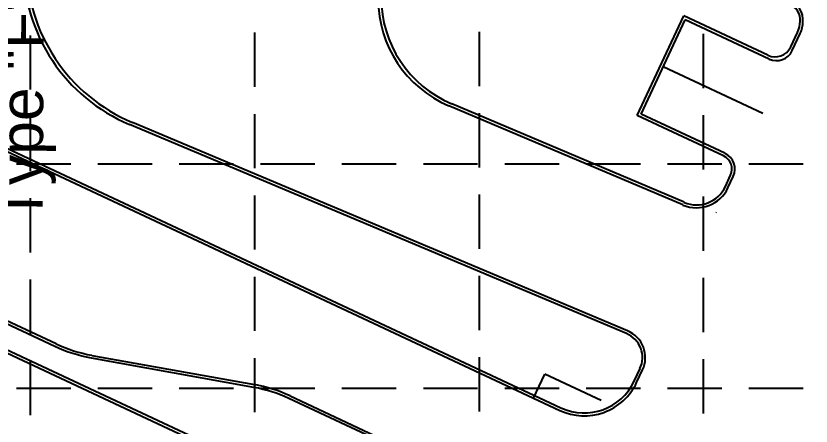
# Model space of a CAD drawing. Header units: inches. Extents: x -105549 to 5741, y -35602 to 5776.
# Drawn here: x 5466.1 to 5603.4, y 3908 to 3978.9 of the extents above; entities that cross this region are included whole.
import ezdxf

# ---------------------------------------------------------------- set-up
doc = ezdxf.new("R2010")
doc.units = ezdxf.units.IN
doc.header["$LTSCALE"] = 30
doc.header["$MEASUREMENT"] = 0
doc.linetypes.add('HIDDEN', pattern=[0.375, 0.25, -0.125])
for name, color, linetype in [('A-SITE-CURB', 2, 'Continuous'), ('A-SITE-PKSTRIPE', 7, 'Continuous'), ('GRID', 254, 'HIDDEN'), ('SITE-PARKING NOTES', 7, 'Continuous')]:
    doc.layers.add(name, color=color, linetype=linetype)
doc.styles.get("Standard").update_dxf_attribs({"font": 'ARIAL.TTF'})

msp = doc.modelspace()

# ---------------------------------------------------------------- hatches: boundary and pattern name
at = {"layer": 'A-SITE-PKSTRIPE'}
h = msp.add_hatch(dxfattribs=at)
h.set_pattern_fill('_USER', scale=2, angle=316.9128, style=0, pattern_type=0)
h.set_pattern_definition([(44.99734, (-561.3948, -2070.2076), (-1.4141479, 1.41427923), [])])
h.paths.add_polyline_path([(5603.81, 3902.87), (5602.17, 3899.38, -0.414214), (5610.15, 3902.26), (5656.47, 3880.57), (5656.5, 3880.64, -0.111048), (5640.91, 3893.46, 0.049939), (5627.17, 3907.88, 0.496261)])

# ---------------------------------------------------------------- linework, layer by layer
at = {"layer": 'A-SITE-CURB', "color": 7}
for p, q in [((5573.4, 3961.73), (5581.46, 3978.93)), ((5595.95, 3972.15), (5581.46, 3978.93)), ((5574.07, 3961.97), (5581.7, 3978.27)), ((5596.19, 3971.48), (5581.7, 3978.27)), ((5601.53, 3978), (5601.53, 3978.44)), ((5602.03, 3978), (5602.03, 3978.44)), ((5599.94, 3973.59), (5601.11, 3976.09)), ((5600.18, 3972.93), (5601.56, 3975.88)), ((5581.5, 3946.71), (5541.35, 3963.74)), ((5449.85, 3962.89), (5560.23, 3911.2)), ((5581.3, 3946.25), (5540.85, 3963.4)), ((5588.34, 3954.73), (5573.4, 3961.73)), ((5588.55, 3955.18), (5574.07, 3961.97)), ((5571.56, 3924.02), (5485.71, 3960.16)), ((5571.75, 3924.48), (5486.21, 3960.5)), ((5588.63, 3949.44), (5589.55, 3951.4)), ((5589.08, 3949.23), (5590, 3951.19)), ((5473.02, 3922.23), (5424.08, 3945.15)), ((5587.07, 3944.94), (5587.1, 3945)), ((5420.39, 3941.35), (5551.19, 3880.1)), ((5479.19, 3920.26), (5507.26, 3915.2)), ((5555.49, 3912.87), (5557.43, 3917.02)), ((5567.2, 3912.44), (5557.43, 3917.02)), ((5572.86, 3915.78), (5573.89, 3917.96)), ((5573.31, 3915.56), (5574.34, 3917.75)), ((5513.43, 3913.24), (5557.12, 3892.78))]:
    msp.add_line(p, q, dxfattribs=at)
for points in [[(5449.64, 3962.44), (5560.02, 3910.75, 0.414214), (5573.31, 3915.56)], [(5420.61, 3941.81), (5551.4, 3880.55, 0.414214), (5557.38, 3882.72), (5559.08, 3886.34, 0.414214), (5556.91, 3892.33), (5513.22, 3912.79, 0.065004), (5507.18, 3914.71), (5479.1, 3919.77, -0.065004), (5472.81, 3921.77), (5423.87, 3944.7)]]:
    msp.add_lwpolyline(points, format="xyb", dxfattribs=at)
for centre, radius, start, end in [((5497.35, 3987.81), 30, 179.9973, 247.1671), ((5497.85, 3988.15), 30, 179.9973, 247.1671), ((5548.66, 3981.82), 20, 179.9973, 247.0209), ((5549.16, 3982.15), 20, 179.9973, 247.0209), ((5599.03, 3978.44), 3, 359.9973, 89.9973), ((5599.03, 3978.44), 2.5, 359.9973, 89.9973), ((5597.03, 3978), 4.5, 334.9054, 359.9973), ((5597.03, 3978), 5, 334.9054, 359.9973), ((5597.22, 3974.86), 3, 244.9054, 334.9054), ((5597.46, 3974.2), 3, 244.9054, 334.9054), ((5587.28, 3952.46), 2.5, 334.9054, 64.9054), ((5587.28, 3952.46), 3, 334.9054, 64.9054), ((5583.65, 3951.77), 6, 247.0209, 334.9054), ((5583.65, 3951.77), 5.5, 247.0209, 334.9054), ((5569.81, 3919.87), 4.5, 334.9054, 67.1671), ((5569.81, 3919.87), 5, 334.9054, 67.1671), ((5483.62, 3944.87), 25, 244.9054, 259.7823), ((5564.26, 3919.8), 9.5, 244.9054, 334.9054), ((5502.83, 3890.6), 25, 64.9054, 79.7823)]:
    msp.add_arc(centre, radius, start, end, dxfattribs=at)
at = {"layer": 'A-SITE-PKSTRIPE', "color": 7}
for p, q in [((5595.09, 3962.06), (5577.88, 3970.12)), ((5588.67, 3948.36), (5588.69, 3948.39))]:
    msp.add_line(p, q, dxfattribs=at)
at = {"layer": 'GRID', "color": 253, "linetype": 'HIDDEN', "ltscale": 1.25}
for p, q in [((5468.61, 3488.06), (5468.53, 5736.28)), ((5507.39, 3488.54), (5507.27, 5736.28)), ((5546.2, 3488.67), (5546.01, 5736.28)), ((5584.86, 3488.33), (5584.75, 5736.28)), ((4228.65, 3953.34), (5700.8, 3953.34)), ((4228.65, 3914.6), (5700.8, 3914.6))]:
    msp.add_line(p, q, dxfattribs=at)

# ---------------------------------------------------------------- texts
at = {"layer": 'SITE-PARKING NOTES', "color": 7, "insert": (5461.91, 3963.34), "char_height": 7.5, "attachment_point": 5, "rotation": 89.6773}
msp.add_mtext('{\\fArial|b0|i0|c0|p34;Monument Sign \\PType "F"}', dxfattribs=at)

doc.saveas('drawing.dxf')
